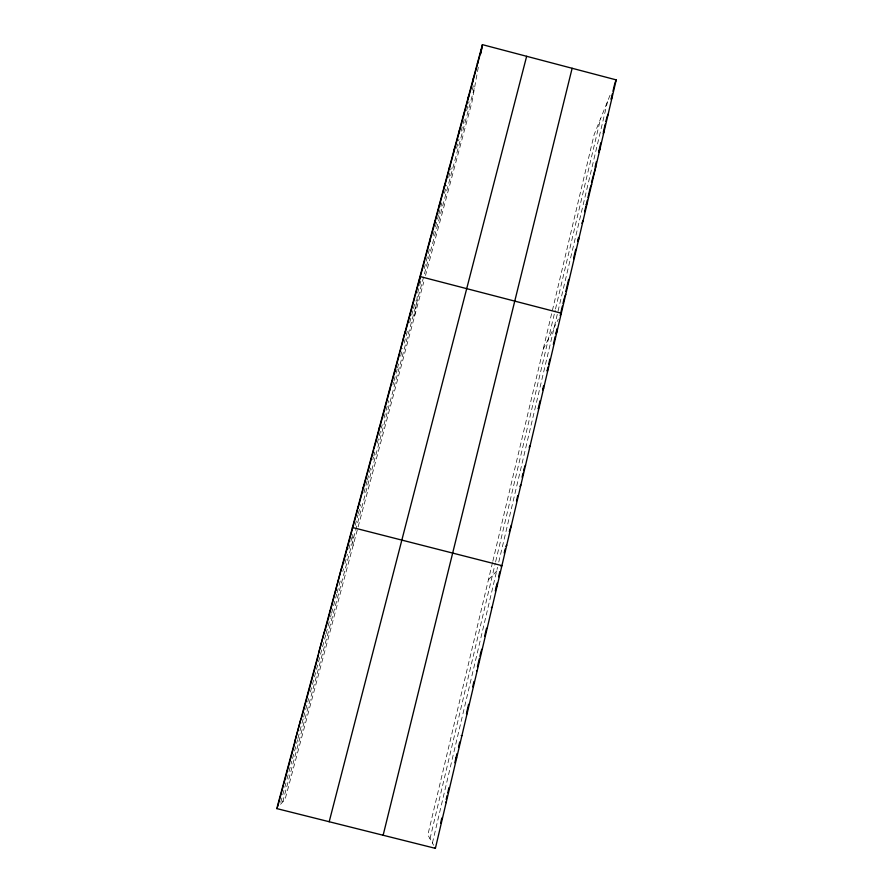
<?xml version="1.0" encoding="UTF-8"?>
<svg xmlns="http://www.w3.org/2000/svg" width="893" height="893" viewBox="0 0 893 893"><rect width="100%" height="100%" fill="white"/><g stroke="black" fill="none" stroke-linecap="round" stroke-linejoin="round"><path stroke-width="0.67" stroke-dasharray="4.46 3.35" d="M414.575 316.234L417.879 292.078L421.016 280.413M478.302 67.232L471.872 102.494L425.514 275.446M430.013 838.773L495.347 562.958M495.648 561.686L555.178 310.362M555.502 309L600.598 118.624M432.413 843.048L497.546 567.256M498.785 562.01L607.62 101.233M492.512 562.557L427.847 834.877L433.63 845.225M492.836 561.228L594.158 134.575L611.169 92.425M285.961 782.949L280.078 804.85L285.157 799.09L357.78 528.154M286.988 779.12L291.799 761.238M292.524 758.548L297.581 739.728M297.938 738.388L303.307 718.396M303.665 717.068L308.643 698.572M310.407 692.008L325.744 634.901M326.09 633.628L330.209 618.302M330.555 617.03L331.236 614.473M331.582 613.212L336.683 594.213M337.041 592.885L341.003 578.151M342.789 571.487L343.504 568.83M344.932 563.516L347.433 554.218M348.85 548.961L352.032 537.106M355.191 525.341L358.004 514.893M358.35 513.598L360.783 504.534M363.909 492.914L367.012 481.36M367.358 480.066L371.131 466.034M372.839 459.672L373.531 457.127M373.866 455.854L374.881 452.07M377.259 443.229L382.226 424.755M384.023 418.058L388.667 400.756M392.931 384.916L393.634 382.282M393.992 380.965L397.162 369.189M397.508 367.871L398.568 363.942M400.656 356.151L402.754 348.359M404.149 343.18L407.61 330.298M409.675 322.607L413.113 309.826M413.448 308.554L415.491 300.952M424.142 268.793L429.991 247.015M433.072 235.562L435.103 227.972M435.449 226.699L437.146 220.381M437.481 219.131L438.496 215.358M438.831 214.108L441.868 202.811M444.39 193.435L446.545 185.398M448.688 177.417L451.199 168.107M456.502 148.35L458.969 139.185M461.067 131.349L464.561 118.367M466.637 110.632L469.059 101.612M472.163 90.104L473.87 83.719M282.746 801.836L474.953 85.616M358.138 526.837L423.762 281.965M543.111 349.509L558.348 319.136M488.426 579.78L498.796 568.908M352.735 534.472L353.193 545.288"/><path stroke-width="1.34" d="M363.328 487.042L363.317 488.415L368.296 469.897M368.709 467.084L368.653 468.568L373.598 450.206M374.033 447.293L373.955 448.9L399.763 352.969M379.201 429.388L379.313 427.669M389.571 390.855L389.75 388.924M394.695 371.834L394.896 369.802M405.065 332.029L400.131 351.63M409.798 315.709L410.088 313.376M419.118 283.025L420 276.529L561.317 313.197L560.157 315.519M429.656 241.925L430.046 239.201M434.59 223.596L435.014 220.772M439.479 205.412L439.936 202.499M444.334 187.385L444.814 184.371M449.648 166.399L449.146 169.491L477.208 65.211M453.912 151.754L454.448 148.584M458.835 133.079L459.203 130.903M463.344 116.715L463.925 113.366M468.01 99.413L468.613 95.975M472.62 82.245L473.245 78.729M477.42 64.017L477.855 61.617M480.758 53.803L482.421 44.65L616.226 79.89L435.382 848.35L276.774 808.589L482.421 44.65M440.573 823.357L441.823 818.044M446.199 799.469L447.125 795.518M447.75 792.884L448.989 787.626M454.85 762.767L456.982 753.67M458.511 747.195L459.728 742.027M466.693 712.424L468.602 704.331M472.721 686.84L473.982 681.482M477.442 666.803L479.318 658.855M479.943 656.199L481.182 650.897M484.598 636.43L486.451 628.538L487.232 628.013M495.314 590.909L497.133 583.196M498.64 576.8L499.846 571.676M504.232 553.013L505.192 548.949M509.311 531.48L511.488 524.972M516.511 500.873L517.761 495.593M522.092 477.197L523.008 473.279M523.633 470.656L524.247 468.044M540.098 400.711L538.189 408.838L539.238 407.029M543.603 385.832L542.654 389.861L543.725 387.953M548.023 367.045L547.085 371.053L548.179 369.032M548.659 364.377L549.909 359.053M553.347 344.452L555.212 336.516M557.076 328.635L555.837 333.87L556.975 331.66M560.48 314.18L562.367 306.143M563.003 303.464L564.264 298.095M565.827 291.442L568.64 279.487M573.607 258.401L575.762 249.259M578.53 237.527L577.615 241.423L578.854 238.721M584.602 211.708L585.819 206.573M587.315 200.188L586.121 205.29L587.393 202.398M587.918 197.632L590.318 187.441M591.512 182.384L595.81 166.678M595.129 167.036L596.401 161.633M600.833 142.802L598.623 152.178L599.962 149.042M603.344 132.108L605.231 124.138M605.856 121.481L606.481 118.825M611.136 99.056L612.364 93.821M612.978 91.209L614.518 84.668M383.13 835.256L572.134 68.281M329.193 821.739L526.647 56.292M277.667 806.647L283.416 785.315L282.914 785.773M283.762 783.998L295.092 741.904M301.722 717.258L318.511 654.882M324.952 630.949L329.919 612.486M341.829 568.249L352.155 529.895M357.568 509.78L352.489 528.623L352.445 527.484L501.911 565.649L501.051 566.553M362.949 489.755L357.926 508.441L357.914 507.179M405.154 332.944L414.743 297.313M415.1 296.007L424.677 260.421M425.035 259.093L448.799 170.775M477.554 63.916L481.751 48.322M614.83 83.362L616.226 79.89M611.292 99.223L612.207 96.969M606.793 117.496L608.155 114.181M603.177 133.693L604.07 131.539M590.753 186.447L591.624 184.471M581.879 223.272L583.14 220.482M573.708 258.847L574.523 257.106M564.577 296.755L565.76 294.344M529.136 447.27L530.141 445.674M524.548 466.738L525.542 465.242M519.927 486.361L520.898 484.988M505.829 546.248L506.722 545.221M276.774 808.589L277.31 807.986M496.229 587.036L497.066 586.255M491.362 607.698L492.166 607.039M481.494 649.568L482.253 649.166M295.025 740.766L301.008 718.564M476.505 670.788L477.23 670.509M466.38 713.775L467.05 713.775M461.246 735.564L461.893 735.698M456.077 757.543L456.68 757.822M445.585 802.104L446.132 802.673M318.611 653.163L324.371 631.753M434.891 847.479L435.382 848.35M330.086 610.522L330.276 611.169L341.36 568.64M335.757 589.492L335.902 590.262M346.93 547.978L347.009 548.994"/></g></svg>
